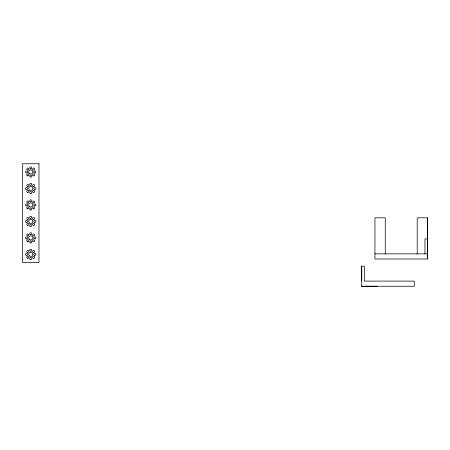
<?xml version="1.0" encoding="UTF-8"?>
<svg xmlns="http://www.w3.org/2000/svg" width="450" height="450" viewBox="0 0 450 450"><rect width="100%" height="100%" fill="white"/><g stroke="black" fill="none" stroke-linecap="round" stroke-linejoin="round"><path stroke-width="0.67" d="M361.721 286.251L361.721 266.169L364.331 266.169L364.331 281.104L414.276 281.104L414.276 286.251L361.721 286.251L377.179 286.251M385.245 253.851L385.245 217.811L374.946 217.811L374.946 258.998L427.5 258.998L427.5 217.811L417.201 217.811L417.201 253.851M427.5 238.916L424.957 238.916L424.957 253.851M374.946 253.851L427.5 253.851M28.952 173.014L29.284 173.441M427.5 217.811L427.5 258.998M361.721 266.169L361.721 281.104M38.976 163.749L22.5 163.749L22.5 262.603L38.976 262.603L38.976 163.749M34.341 172.879A1.029 1.029 0 0 0 35.887 171.984A1.029 1.029 0 0 0 34.341 171.096A1.029 1.029 0 0 0 34.341 172.879M33.137 241.695A1.029 1.029 0 0 0 34.678 240.801A1.029 1.029 0 0 0 33.137 239.912A1.029 1.029 0 0 0 33.137 241.695M30.223 234.664A1.029 1.029 0 0 0 31.77 233.769A1.029 1.029 0 0 0 30.223 232.881A1.029 1.029 0 0 0 30.223 234.664M33.137 219.392A1.029 1.029 0 0 0 34.678 218.503A1.029 1.029 0 0 0 33.137 217.609A1.029 1.029 0 0 0 33.137 219.392M27.309 219.392A1.029 1.029 0 0 0 28.856 218.503A1.029 1.029 0 0 0 27.309 217.609A1.029 1.029 0 0 0 27.309 219.392M27.309 225.219A1.029 1.029 0 0 0 28.856 224.325A1.029 1.029 0 0 0 27.309 223.436A1.029 1.029 0 0 0 27.309 225.219M29.706 206.719A2.059 2.059 0 0 0 32.799 204.936A2.059 2.059 0 0 0 29.706 203.153A2.059 2.059 0 0 0 29.706 206.719M29.706 223.194A2.059 2.059 0 0 0 32.799 221.411A2.059 2.059 0 0 0 29.706 219.628A2.059 2.059 0 0 0 29.706 223.194M26.106 222.306A1.029 1.029 0 0 0 27.647 221.411A1.029 1.029 0 0 0 26.106 220.523A1.029 1.029 0 0 0 26.106 222.306M33.137 169.965A1.029 1.029 0 0 0 34.678 169.076A1.029 1.029 0 0 0 33.137 168.182A1.029 1.029 0 0 0 33.137 169.965M33.137 252.343A1.029 1.029 0 0 0 34.678 251.454A1.029 1.029 0 0 0 33.137 250.56A1.029 1.029 0 0 0 33.137 252.343M30.223 176.996A1.029 1.029 0 0 0 31.77 176.107A1.029 1.029 0 0 0 30.223 175.213A1.029 1.029 0 0 0 30.223 176.996M33.137 235.868A1.029 1.029 0 0 0 34.678 234.979A1.029 1.029 0 0 0 33.137 234.084A1.029 1.029 0 0 0 33.137 235.868M33.137 202.916A1.029 1.029 0 0 0 34.678 202.028A1.029 1.029 0 0 0 33.137 201.133A1.029 1.029 0 0 0 33.137 202.916M33.137 208.744A1.029 1.029 0 0 0 34.678 207.849A1.029 1.029 0 0 0 33.137 206.961A1.029 1.029 0 0 0 33.137 208.744M26.106 172.879A1.029 1.029 0 0 0 27.647 171.984A1.029 1.029 0 0 0 26.106 171.096A1.029 1.029 0 0 0 26.106 172.879M34.341 222.306A1.029 1.029 0 0 0 35.887 221.411A1.029 1.029 0 0 0 34.341 220.523A1.029 1.029 0 0 0 34.341 222.306M30.223 218.188A1.029 1.029 0 0 0 31.77 217.294A1.029 1.029 0 0 0 30.223 216.405A1.029 1.029 0 0 0 30.223 218.188M33.137 258.171A1.029 1.029 0 0 0 34.678 257.276A1.029 1.029 0 0 0 33.137 256.387A1.029 1.029 0 0 0 33.137 258.171M27.309 241.695A1.029 1.029 0 0 0 28.856 240.801A1.029 1.029 0 0 0 27.309 239.912A1.029 1.029 0 0 0 27.309 241.695M27.309 208.744A1.029 1.029 0 0 0 28.856 207.849A1.029 1.029 0 0 0 27.309 206.961A1.029 1.029 0 0 0 27.309 208.744M30.223 209.947A1.029 1.029 0 0 0 31.77 209.059A1.029 1.029 0 0 0 30.223 208.164A1.029 1.029 0 0 0 30.223 209.947M30.223 242.899A1.029 1.029 0 0 0 31.77 242.01A1.029 1.029 0 0 0 30.223 241.116A1.029 1.029 0 0 0 30.223 242.899M30.223 259.374A1.029 1.029 0 0 0 31.77 258.486A1.029 1.029 0 0 0 30.223 257.591A1.029 1.029 0 0 0 30.223 259.374M27.309 235.868A1.029 1.029 0 0 0 28.856 234.979A1.029 1.029 0 0 0 27.309 234.084A1.029 1.029 0 0 0 27.309 235.868M29.284 255.819A2.059 2.059 0 0 0 32.726 254.897A2.059 2.059 0 0 0 30.206 252.377A2.059 2.059 0 0 0 29.284 255.819M30.223 193.472A1.029 1.029 0 0 0 31.77 192.583A1.029 1.029 0 0 0 30.223 191.689A1.029 1.029 0 0 0 30.223 193.472M30.009 185.074A1.029 1.029 0 0 0 31.731 184.607A1.029 1.029 0 0 0 30.471 183.347A1.029 1.029 0 0 0 30.009 185.074M26.106 255.257A1.029 1.029 0 0 0 27.647 254.362A1.029 1.029 0 0 0 26.106 253.474A1.029 1.029 0 0 0 26.106 255.257M27.309 252.343A1.029 1.029 0 0 0 28.856 251.454A1.029 1.029 0 0 0 27.309 250.56A1.029 1.029 0 0 0 27.309 252.343M27.309 258.171A1.029 1.029 0 0 0 28.856 257.276A1.029 1.029 0 0 0 27.309 256.387A1.029 1.029 0 0 0 27.309 258.171M34.341 255.257A1.029 1.029 0 0 0 35.887 254.362A1.029 1.029 0 0 0 34.341 253.474A1.029 1.029 0 0 0 34.341 255.257M30.009 250.976A1.029 1.029 0 0 0 31.731 250.509A1.029 1.029 0 0 0 30.471 249.249A1.029 1.029 0 0 0 30.009 250.976M27.309 169.965A1.029 1.029 0 0 0 28.856 169.076A1.029 1.029 0 0 0 27.309 168.182A1.029 1.029 0 0 0 27.309 169.965M27.309 175.792A1.029 1.029 0 0 0 28.856 174.898A1.029 1.029 0 0 0 27.309 174.009A1.029 1.029 0 0 0 27.309 175.792M33.137 175.792A1.029 1.029 0 0 0 34.678 174.898A1.029 1.029 0 0 0 33.137 174.009A1.029 1.029 0 0 0 33.137 175.792M30.223 168.761A1.029 1.029 0 0 0 31.77 167.867A1.029 1.029 0 0 0 30.223 166.978A1.029 1.029 0 0 0 30.223 168.761M29.706 173.768A2.059 2.059 0 0 0 32.799 171.984A2.059 2.059 0 0 0 29.706 170.201A2.059 2.059 0 0 0 29.706 173.768M29.706 190.243A2.059 2.059 0 0 0 32.799 188.46A2.059 2.059 0 0 0 29.706 186.677A2.059 2.059 0 0 0 29.706 190.243M33.137 186.441A1.029 1.029 0 0 0 34.678 185.552A1.029 1.029 0 0 0 33.137 184.657A1.029 1.029 0 0 0 33.137 186.441M34.127 189.191A1.029 1.029 0 0 0 35.854 188.73A1.029 1.029 0 0 0 34.588 187.47A1.029 1.029 0 0 0 34.127 189.191M33.137 192.268A1.029 1.029 0 0 0 34.678 191.374A1.029 1.029 0 0 0 33.137 190.485A1.029 1.029 0 0 0 33.137 192.268M27.309 192.268A1.029 1.029 0 0 0 28.856 191.374A1.029 1.029 0 0 0 27.309 190.485A1.029 1.029 0 0 0 27.309 192.268M27.309 186.441A1.029 1.029 0 0 0 28.856 185.552A1.029 1.029 0 0 0 27.309 184.657A1.029 1.029 0 0 0 27.309 186.441M25.892 189.191A1.029 1.029 0 0 0 27.613 188.73A1.029 1.029 0 0 0 26.353 187.47A1.029 1.029 0 0 0 25.892 189.191M30.009 201.549A1.029 1.029 0 0 0 31.731 201.083A1.029 1.029 0 0 0 30.471 199.822A1.029 1.029 0 0 0 30.009 201.549M34.341 205.83A1.029 1.029 0 0 0 35.887 204.936A1.029 1.029 0 0 0 34.341 204.047A1.029 1.029 0 0 0 34.341 205.83M27.309 202.916A1.029 1.029 0 0 0 28.856 202.028A1.029 1.029 0 0 0 27.309 201.133A1.029 1.029 0 0 0 27.309 202.916M26.106 205.83A1.029 1.029 0 0 0 27.647 204.936A1.029 1.029 0 0 0 26.106 204.047A1.029 1.029 0 0 0 26.106 205.83M33.137 225.219A1.029 1.029 0 0 0 34.678 224.325A1.029 1.029 0 0 0 33.137 223.436A1.029 1.029 0 0 0 33.137 225.219M30.009 226.26A1.029 1.029 0 0 0 31.731 225.799A1.029 1.029 0 0 0 30.471 224.539A1.029 1.029 0 0 0 30.009 226.26M29.284 239.344A2.059 2.059 0 0 0 32.726 238.421A2.059 2.059 0 0 0 30.206 235.901A2.059 2.059 0 0 0 29.284 239.344M34.127 238.618A1.029 1.029 0 0 0 35.854 238.157A1.029 1.029 0 0 0 34.588 236.891A1.029 1.029 0 0 0 34.127 238.618M26.106 238.781A1.029 1.029 0 0 0 27.647 237.887A1.029 1.029 0 0 0 26.106 236.998A1.029 1.029 0 0 0 26.106 238.781"/></g></svg>
